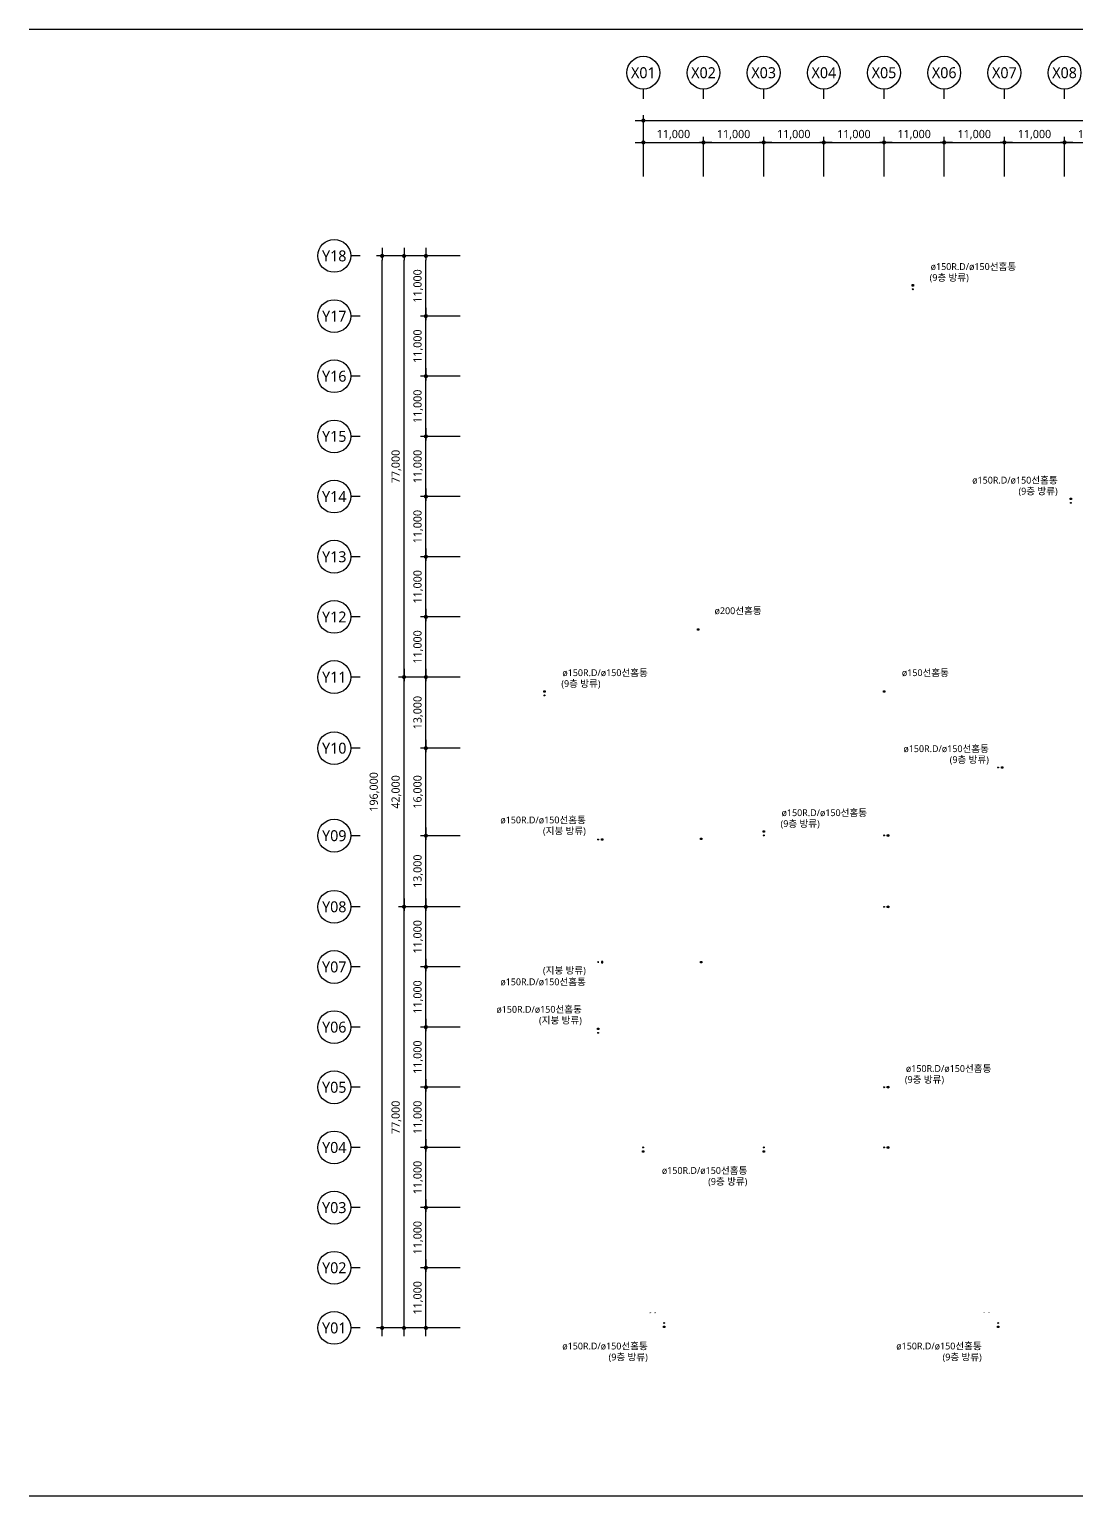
# Model space of a CAD drawing. Header units: millimetres. Extents: x 5104319 to 6731528, y 2502930 to 3039130.
# Drawn here: x 5944319 to 6135775, y 2502930 to 2771030 of the extents above; entities that cross this region are included whole.
import ezdxf
from ezdxf.enums import TextEntityAlignment as Align

# ---------------------------------------------------------------- set-up
doc = ezdxf.new("R2010")
doc.units = ezdxf.units.MM
doc.header["$PDMODE"] = 1
doc.linetypes.add('HID', pattern=[2.3, 1.5, -0.8])
doc.layers.get('Defpoints').update_dxf_attribs({"color": 140})
for name, color, linetype in [('0-오픈트랜치', 2, 'HID'), ('ARCH', 8, 'Continuous'), ('D-1', 6, 'Continuous'), ('D-2', 6, 'Continuous'), ('SYM', 253, 'Continuous')]:
    doc.layers.add(name, color=color, linetype=linetype)
for name, color, linetype, lineweight in [('A-AXIS-BUBL', 7, 'Continuous', 25), ('A-DIMS', 7, 'Continuous', 25), ('A-MKXS-TEXT1', 3, 'Continuous', 25), ('A-XXXX-TXT2', 3, 'Continuous', 25)]:
    doc.layers.add(name, color=color, linetype=linetype, lineweight=lineweight)
doc.styles.add('HY울릉도L', font='')
doc.styles.add('맑은 고딕', font='malgun.ttf')
doc.styles.add('맑은고딕', font='malgun.ttf')
doc.styles.get('HY울릉도L').set_extended_font_data('HYwulM')
doc.dimstyles.new('CDIM', dxfattribs={"dimtxt": 3, "dimasz": 1.5, "dimexe": 2, "dimexo": 1, "dimgap": 1, "dimtad": 1, "dimdec": 0, "dimrnd": 0.5, "dimzin": 0, "dimdsep": 32, "dimlunit": 6, "dimtxsty": 'HY울릉도L', "dimblk1": '_CIDOT', "dimblk2": '_CIDOT', "dimsah": 1, "dimcen": 5.5, "dimclrd": 2, "dimclre": 2, "dimclrt": 7, "dimadec": 0, "dimazin": 0, "dimtfac": 1, "dimtdec": 0, "dimtix": 1, "dimtmove": 2, "dimatfit": 1, "dimldrblk": '_CIDOT', "dimfxl": 1, "dimtolj": 1, "dimtzin": 0, "dimlwd": -1, "dimarcsym": 0})

# ---------------------------------------------------------------- blocks, each defined once
blk = doc.blocks.new('_CIDOT')
at = {"color": 0, "linetype": 'ByBlock'}
blk.add_line((2, 0), (-1, 0), dxfattribs=at)
at = {"color": 0, "linetype": 'ByBlock', "const_width": 0.5}
blk.add_lwpolyline([(-0.25, 0, 1), (0.25, 0, 1)], format="xyb", close=True, dxfattribs=at)
blk = doc.blocks.new('*D9')
at = {"layer": 'A-DIMS', "lineweight": -2, "transparency": 16777216}
for p, q in [((93193, 67121), (85943, 67121)), ((93193, 56121), (85943, 56121))]:
    blk.add_line(p, q, dxfattribs=at)
at = {"layer": 'A-DIMS', "transparency": 16777216}
blk.add_line((86943, 56871), (86943, 66371), dxfattribs=at)
at = {"layer": 'Defpoints', "color": 0, "transparency": 16777216}
for p in [(86943, 67121), (93693, 67121), (93693, 56121)]:
    blk.add_point(p, dxfattribs=at)
at = {"layer": 'A-DIMS', "transparency": 16777216, "xscale": 750, "yscale": 750, "zscale": 750}
for p, rotation in [((86943, 67121), 90), ((86943, 56121), 270)]:
    blk.add_blockref('_CIDOT', p, dxfattribs=dict(at, rotation=rotation))
at = {"layer": 'A-DIMS', "color": 3, "transparency": 16777216, "insert": (85538, 61621), "char_height": 1500, "attachment_point": 5, "rotation": 90, "style": '맑은고딕'}
blk.add_mtext('\\A1;11,000', dxfattribs=at)
blk = doc.blocks.new('*D10')
at = {"layer": 'A-DIMS', "lineweight": -2, "transparency": 16777216}
for p, q in [((93193, 78121), (85943, 78121)), ((93193, 67121), (85943, 67121))]:
    blk.add_line(p, q, dxfattribs=at)
at = {"layer": 'A-DIMS', "transparency": 16777216}
blk.add_line((86943, 67871), (86943, 77371), dxfattribs=at)
at = {"layer": 'Defpoints', "color": 0, "transparency": 16777216}
for p in [(86943, 78121), (93693, 78121), (93693, 67121)]:
    blk.add_point(p, dxfattribs=at)
at = {"layer": 'A-DIMS', "transparency": 16777216, "xscale": 750, "yscale": 750, "zscale": 750}
for p, rotation in [((86943, 78121), 90), ((86943, 67121), 270)]:
    blk.add_blockref('_CIDOT', p, dxfattribs=dict(at, rotation=rotation))
at = {"layer": 'A-DIMS', "color": 3, "transparency": 16777216, "insert": (85538, 72621), "char_height": 1500, "attachment_point": 5, "rotation": 90, "style": '맑은고딕'}
blk.add_mtext('\\A1;11,000', dxfattribs=at)
blk = doc.blocks.new('*D11')
at = {"layer": 'A-DIMS', "lineweight": -2, "transparency": 16777216}
for p, q in [((93193, 89121), (85943, 89121)), ((93193, 78121), (85943, 78121))]:
    blk.add_line(p, q, dxfattribs=at)
at = {"layer": 'A-DIMS', "transparency": 16777216}
blk.add_line((86943, 78871), (86943, 88371), dxfattribs=at)
at = {"layer": 'Defpoints', "color": 0, "transparency": 16777216}
for p in [(86943, 89121), (93693, 89121), (93693, 78121)]:
    blk.add_point(p, dxfattribs=at)
at = {"layer": 'A-DIMS', "transparency": 16777216, "xscale": 750, "yscale": 750, "zscale": 750}
for p, rotation in [((86943, 89121), 90), ((86943, 78121), 270)]:
    blk.add_blockref('_CIDOT', p, dxfattribs=dict(at, rotation=rotation))
at = {"layer": 'A-DIMS', "color": 3, "transparency": 16777216, "insert": (85538, 83621), "char_height": 1500, "attachment_point": 5, "rotation": 90, "style": '맑은고딕'}
blk.add_mtext('\\A1;11,000', dxfattribs=at)
blk = doc.blocks.new('*D12')
at = {"layer": 'A-DIMS', "lineweight": -2, "transparency": 16777216}
for p, q in [((93193, 100121), (85943, 100121)), ((93193, 89121), (85943, 89121))]:
    blk.add_line(p, q, dxfattribs=at)
at = {"layer": 'A-DIMS', "transparency": 16777216}
blk.add_line((86943, 89871), (86943, 99371), dxfattribs=at)
at = {"layer": 'Defpoints', "color": 0, "transparency": 16777216}
for p in [(86943, 100121), (93693, 100121), (93693, 89121)]:
    blk.add_point(p, dxfattribs=at)
at = {"layer": 'A-DIMS', "transparency": 16777216, "xscale": 750, "yscale": 750, "zscale": 750}
for p, rotation in [((86943, 100121), 90), ((86943, 89121), 270)]:
    blk.add_blockref('_CIDOT', p, dxfattribs=dict(at, rotation=rotation))
at = {"layer": 'A-DIMS', "color": 3, "transparency": 16777216, "insert": (85538, 94621), "char_height": 1500, "attachment_point": 5, "rotation": 90, "style": '맑은고딕'}
blk.add_mtext('\\A1;11,000', dxfattribs=at)
blk = doc.blocks.new('*D13')
at = {"layer": 'A-DIMS', "lineweight": -2, "transparency": 16777216}
for p, q in [((93193, 111121), (85943, 111121)), ((93193, 100121), (85943, 100121))]:
    blk.add_line(p, q, dxfattribs=at)
at = {"layer": 'A-DIMS', "transparency": 16777216}
blk.add_line((86943, 100871), (86943, 110371), dxfattribs=at)
at = {"layer": 'Defpoints', "color": 0, "transparency": 16777216}
for p in [(86943, 111121), (93693, 111121), (93693, 100121)]:
    blk.add_point(p, dxfattribs=at)
at = {"layer": 'A-DIMS', "transparency": 16777216, "xscale": 750, "yscale": 750, "zscale": 750}
for p, rotation in [((86943, 111121), 90), ((86943, 100121), 270)]:
    blk.add_blockref('_CIDOT', p, dxfattribs=dict(at, rotation=rotation))
at = {"layer": 'A-DIMS', "color": 3, "transparency": 16777216, "insert": (85538, 105621), "char_height": 1500, "attachment_point": 5, "rotation": 90, "style": '맑은고딕'}
blk.add_mtext('\\A1;11,000', dxfattribs=at)
blk = doc.blocks.new('*D14')
at = {"layer": 'A-DIMS', "lineweight": -2, "transparency": 16777216}
for p, q in [((93193, 122121), (85943, 122121)), ((93193, 111121), (85943, 111121))]:
    blk.add_line(p, q, dxfattribs=at)
at = {"layer": 'A-DIMS', "transparency": 16777216}
blk.add_line((86943, 111871), (86943, 121371), dxfattribs=at)
at = {"layer": 'Defpoints', "color": 0, "transparency": 16777216}
for p in [(86943, 122121), (93693, 122121), (93693, 111121)]:
    blk.add_point(p, dxfattribs=at)
at = {"layer": 'A-DIMS', "transparency": 16777216, "xscale": 750, "yscale": 750, "zscale": 750}
for p, rotation in [((86943, 122121), 90), ((86943, 111121), 270)]:
    blk.add_blockref('_CIDOT', p, dxfattribs=dict(at, rotation=rotation))
at = {"layer": 'A-DIMS', "color": 3, "transparency": 16777216, "insert": (85538, 116621), "char_height": 1500, "attachment_point": 5, "rotation": 90, "style": '맑은고딕'}
blk.add_mtext('\\A1;11,000', dxfattribs=at)
blk = doc.blocks.new('*D15')
at = {"layer": 'A-DIMS', "lineweight": -2, "transparency": 16777216}
for p, q in [((93193, 135121), (85943, 135121)), ((93193, 122121), (85943, 122121))]:
    blk.add_line(p, q, dxfattribs=at)
at = {"layer": 'A-DIMS', "transparency": 16777216}
blk.add_line((86943, 122871), (86943, 134371), dxfattribs=at)
at = {"layer": 'Defpoints', "color": 0, "transparency": 16777216}
for p in [(86943, 135121), (93693, 135121), (93693, 122121)]:
    blk.add_point(p, dxfattribs=at)
at = {"layer": 'A-DIMS', "transparency": 16777216, "xscale": 750, "yscale": 750, "zscale": 750}
for p, rotation in [((86943, 135121), 90), ((86943, 122121), 270)]:
    blk.add_blockref('_CIDOT', p, dxfattribs=dict(at, rotation=rotation))
at = {"layer": 'A-DIMS', "color": 3, "transparency": 16777216, "insert": (85538, 128621), "char_height": 1500, "attachment_point": 5, "rotation": 90, "style": '맑은고딕'}
blk.add_mtext('\\A1;13,000', dxfattribs=at)
blk = doc.blocks.new('*D16')
at = {"layer": 'A-DIMS', "lineweight": -2, "transparency": 16777216}
for p, q in [((93193, 151121), (85943, 151121)), ((93193, 135121), (85943, 135121))]:
    blk.add_line(p, q, dxfattribs=at)
at = {"layer": 'A-DIMS', "transparency": 16777216}
blk.add_line((86943, 135871), (86943, 150371), dxfattribs=at)
at = {"layer": 'Defpoints', "color": 0, "transparency": 16777216}
for p in [(86943, 151121), (93693, 151121), (93693, 135121)]:
    blk.add_point(p, dxfattribs=at)
at = {"layer": 'A-DIMS', "transparency": 16777216, "xscale": 750, "yscale": 750, "zscale": 750}
for p, rotation in [((86943, 151121), 90), ((86943, 135121), 270)]:
    blk.add_blockref('_CIDOT', p, dxfattribs=dict(at, rotation=rotation))
at = {"layer": 'A-DIMS', "color": 3, "transparency": 16777216, "insert": (85538, 143121), "char_height": 1500, "attachment_point": 5, "rotation": 90, "style": '맑은고딕'}
blk.add_mtext('\\A1;16,000', dxfattribs=at)
blk = doc.blocks.new('*D17')
at = {"layer": 'A-DIMS', "lineweight": -2, "transparency": 16777216}
for p, q in [((93193, 164121), (85943, 164121)), ((93193, 151121), (85943, 151121))]:
    blk.add_line(p, q, dxfattribs=at)
at = {"layer": 'A-DIMS', "transparency": 16777216}
blk.add_line((86943, 151871), (86943, 163371), dxfattribs=at)
at = {"layer": 'Defpoints', "color": 0, "transparency": 16777216}
for p in [(86943, 164121), (93693, 164121), (93693, 151121)]:
    blk.add_point(p, dxfattribs=at)
at = {"layer": 'A-DIMS', "transparency": 16777216, "xscale": 750, "yscale": 750, "zscale": 750}
for p, rotation in [((86943, 164121), 90), ((86943, 151121), 270)]:
    blk.add_blockref('_CIDOT', p, dxfattribs=dict(at, rotation=rotation))
at = {"layer": 'A-DIMS', "color": 3, "transparency": 16777216, "insert": (85538, 157621), "char_height": 1500, "attachment_point": 5, "rotation": 90, "style": '맑은고딕'}
blk.add_mtext('\\A1;13,000', dxfattribs=at)
blk = doc.blocks.new('*D18')
at = {"layer": 'A-DIMS', "lineweight": -2, "transparency": 16777216}
for p, q in [((93193, 175121), (85943, 175121)), ((93193, 164121), (85943, 164121))]:
    blk.add_line(p, q, dxfattribs=at)
at = {"layer": 'A-DIMS', "transparency": 16777216}
blk.add_line((86943, 164871), (86943, 174371), dxfattribs=at)
at = {"layer": 'Defpoints', "color": 0, "transparency": 16777216}
for p in [(86943, 175121), (93693, 175121), (93693, 164121)]:
    blk.add_point(p, dxfattribs=at)
at = {"layer": 'A-DIMS', "transparency": 16777216, "xscale": 750, "yscale": 750, "zscale": 750}
for p, rotation in [((86943, 175121), 90), ((86943, 164121), 270)]:
    blk.add_blockref('_CIDOT', p, dxfattribs=dict(at, rotation=rotation))
at = {"layer": 'A-DIMS', "color": 3, "transparency": 16777216, "insert": (85538, 169621), "char_height": 1500, "attachment_point": 5, "rotation": 90, "style": '맑은고딕'}
blk.add_mtext('\\A1;11,000', dxfattribs=at)
blk = doc.blocks.new('*D19')
at = {"layer": 'A-DIMS', "lineweight": -2, "transparency": 16777216}
for p, q in [((93193, 186121), (85943, 186121)), ((93193, 175121), (85943, 175121))]:
    blk.add_line(p, q, dxfattribs=at)
at = {"layer": 'A-DIMS', "transparency": 16777216}
blk.add_line((86943, 175871), (86943, 185371), dxfattribs=at)
at = {"layer": 'Defpoints', "color": 0, "transparency": 16777216}
for p in [(86943, 186121), (93693, 186121), (93693, 175121)]:
    blk.add_point(p, dxfattribs=at)
at = {"layer": 'A-DIMS', "transparency": 16777216, "xscale": 750, "yscale": 750, "zscale": 750}
for p, rotation in [((86943, 186121), 90), ((86943, 175121), 270)]:
    blk.add_blockref('_CIDOT', p, dxfattribs=dict(at, rotation=rotation))
at = {"layer": 'A-DIMS', "color": 3, "transparency": 16777216, "insert": (85538, 180621), "char_height": 1500, "attachment_point": 5, "rotation": 90, "style": '맑은고딕'}
blk.add_mtext('\\A1;11,000', dxfattribs=at)
blk = doc.blocks.new('*D20')
at = {"layer": 'A-DIMS', "lineweight": -2, "transparency": 16777216}
for p, q in [((93193, 197121), (85943, 197121)), ((93193, 186121), (85943, 186121))]:
    blk.add_line(p, q, dxfattribs=at)
at = {"layer": 'A-DIMS', "transparency": 16777216}
blk.add_line((86943, 186871), (86943, 196371), dxfattribs=at)
at = {"layer": 'Defpoints', "color": 0, "transparency": 16777216}
for p in [(86943, 197121), (93693, 197121), (93693, 186121)]:
    blk.add_point(p, dxfattribs=at)
at = {"layer": 'A-DIMS', "transparency": 16777216, "xscale": 750, "yscale": 750, "zscale": 750}
for p, rotation in [((86943, 197121), 90), ((86943, 186121), 270)]:
    blk.add_blockref('_CIDOT', p, dxfattribs=dict(at, rotation=rotation))
at = {"layer": 'A-DIMS', "color": 3, "transparency": 16777216, "insert": (85538, 191621), "char_height": 1500, "attachment_point": 5, "rotation": 90, "style": '맑은고딕'}
blk.add_mtext('\\A1;11,000', dxfattribs=at)
blk = doc.blocks.new('*D21')
at = {"layer": 'A-DIMS', "lineweight": -2, "transparency": 16777216}
for p, q in [((93193, 208121), (85943, 208121)), ((93193, 197121), (85943, 197121))]:
    blk.add_line(p, q, dxfattribs=at)
at = {"layer": 'A-DIMS', "transparency": 16777216}
blk.add_line((86943, 197871), (86943, 207371), dxfattribs=at)
at = {"layer": 'Defpoints', "color": 0, "transparency": 16777216}
for p in [(86943, 208121), (93693, 208121), (93693, 197121)]:
    blk.add_point(p, dxfattribs=at)
at = {"layer": 'A-DIMS', "transparency": 16777216, "xscale": 750, "yscale": 750, "zscale": 750}
for p, rotation in [((86943, 208121), 90), ((86943, 197121), 270)]:
    blk.add_blockref('_CIDOT', p, dxfattribs=dict(at, rotation=rotation))
at = {"layer": 'A-DIMS', "color": 3, "transparency": 16777216, "insert": (85538, 202621), "char_height": 1500, "attachment_point": 5, "rotation": 90, "style": '맑은고딕'}
blk.add_mtext('\\A1;11,000', dxfattribs=at)
blk = doc.blocks.new('*D22')
at = {"layer": 'A-DIMS', "lineweight": -2, "transparency": 16777216}
for p, q in [((93193, 219121), (85943, 219121)), ((93193, 208121), (85943, 208121))]:
    blk.add_line(p, q, dxfattribs=at)
at = {"layer": 'A-DIMS', "transparency": 16777216}
blk.add_line((86943, 208871), (86943, 218371), dxfattribs=at)
at = {"layer": 'Defpoints', "color": 0, "transparency": 16777216}
for p in [(86943, 219121), (93693, 219121), (93693, 208121)]:
    blk.add_point(p, dxfattribs=at)
at = {"layer": 'A-DIMS', "transparency": 16777216, "xscale": 750, "yscale": 750, "zscale": 750}
for p, rotation in [((86943, 219121), 90), ((86943, 208121), 270)]:
    blk.add_blockref('_CIDOT', p, dxfattribs=dict(at, rotation=rotation))
at = {"layer": 'A-DIMS', "color": 3, "transparency": 16777216, "insert": (85538, 213621), "char_height": 1500, "attachment_point": 5, "rotation": 90, "style": '맑은고딕'}
blk.add_mtext('\\A1;11,000', dxfattribs=at)
blk = doc.blocks.new('*D23')
at = {"layer": 'A-DIMS', "lineweight": -2, "transparency": 16777216}
for p, q in [((93193, 230121), (85943, 230121)), ((93193, 219121), (85943, 219121))]:
    blk.add_line(p, q, dxfattribs=at)
at = {"layer": 'A-DIMS', "transparency": 16777216}
blk.add_line((86943, 219871), (86943, 229371), dxfattribs=at)
at = {"layer": 'Defpoints', "color": 0, "transparency": 16777216}
for p in [(86943, 230121), (93693, 230121), (93693, 219121)]:
    blk.add_point(p, dxfattribs=at)
at = {"layer": 'A-DIMS', "transparency": 16777216, "xscale": 750, "yscale": 750, "zscale": 750}
for p, rotation in [((86943, 230121), 90), ((86943, 219121), 270)]:
    blk.add_blockref('_CIDOT', p, dxfattribs=dict(at, rotation=rotation))
at = {"layer": 'A-DIMS', "color": 3, "transparency": 16777216, "insert": (85538, 224621), "char_height": 1500, "attachment_point": 5, "rotation": 90, "style": '맑은고딕'}
blk.add_mtext('\\A1;11,000', dxfattribs=at)
blk = doc.blocks.new('*D24')
at = {"layer": 'A-DIMS', "lineweight": -2, "transparency": 16777216}
for p, q in [((93193, 241121), (85943, 241121)), ((93193, 230121), (85943, 230121))]:
    blk.add_line(p, q, dxfattribs=at)
at = {"layer": 'A-DIMS', "transparency": 16777216}
blk.add_line((86943, 230871), (86943, 240371), dxfattribs=at)
at = {"layer": 'Defpoints', "color": 0, "transparency": 16777216}
for p in [(86943, 241121), (93693, 241121), (93693, 230121)]:
    blk.add_point(p, dxfattribs=at)
at = {"layer": 'A-DIMS', "transparency": 16777216, "xscale": 750, "yscale": 750, "zscale": 750}
for p, rotation in [((86943, 241121), 90), ((86943, 230121), 270)]:
    blk.add_blockref('_CIDOT', p, dxfattribs=dict(at, rotation=rotation))
at = {"layer": 'A-DIMS', "color": 3, "transparency": 16777216, "insert": (85538, 235621), "char_height": 1500, "attachment_point": 5, "rotation": 90, "style": '맑은고딕'}
blk.add_mtext('\\A1;11,000', dxfattribs=at)
blk = doc.blocks.new('*D25')
at = {"layer": 'A-DIMS', "lineweight": -2, "transparency": 16777216}
for p, q in [((93193, 122121), (81943, 122121)), ((93193, 45121), (81943, 45121))]:
    blk.add_line(p, q, dxfattribs=at)
at = {"layer": 'A-DIMS', "transparency": 16777216}
blk.add_line((82943, 45871), (82943, 121371), dxfattribs=at)
at = {"layer": 'Defpoints', "color": 0, "transparency": 16777216}
for p in [(82943, 122121), (93693, 122121), (93693, 45121)]:
    blk.add_point(p, dxfattribs=at)
at = {"layer": 'A-DIMS', "transparency": 16777216, "xscale": 750, "yscale": 750, "zscale": 750}
for p, rotation in [((82943, 122121), 90), ((82943, 45121), 270)]:
    blk.add_blockref('_CIDOT', p, dxfattribs=dict(at, rotation=rotation))
at = {"layer": 'A-DIMS', "color": 3, "transparency": 16777216, "insert": (81542, 83621), "char_height": 1500, "attachment_point": 5, "rotation": 90, "style": '맑은고딕'}
blk.add_mtext('\\A1;77,000', dxfattribs=at)
blk = doc.blocks.new('*D26')
at = {"layer": 'A-DIMS', "lineweight": -2, "transparency": 16777216}
for p, q in [((93193, 241121), (77943, 241121)), ((93193, 45121), (77943, 45121))]:
    blk.add_line(p, q, dxfattribs=at)
at = {"layer": 'A-DIMS', "transparency": 16777216}
blk.add_line((78943, 45871), (78943, 240371), dxfattribs=at)
at = {"layer": 'Defpoints', "color": 0, "transparency": 16777216}
for p in [(78943, 241121), (93693, 241121), (93693, 45121)]:
    blk.add_point(p, dxfattribs=at)
at = {"layer": 'A-DIMS', "transparency": 16777216, "xscale": 750, "yscale": 750, "zscale": 750}
for p, rotation in [((78943, 241121), 90), ((78943, 45121), 270)]:
    blk.add_blockref('_CIDOT', p, dxfattribs=dict(at, rotation=rotation))
at = {"layer": 'A-DIMS', "color": 3, "transparency": 16777216, "insert": (77538, 143121), "char_height": 1500, "attachment_point": 5, "rotation": 90, "style": '맑은고딕'}
blk.add_mtext('\\A1;196,000', dxfattribs=at)
blk = doc.blocks.new('*D27')
at = {"layer": 'A-DIMS', "lineweight": -2, "transparency": 16777216}
for p, q in [((93193, 56121), (85943, 56121)), ((93193, 45121), (85943, 45121))]:
    blk.add_line(p, q, dxfattribs=at)
at = {"layer": 'A-DIMS', "transparency": 16777216}
blk.add_line((86943, 45871), (86943, 55371), dxfattribs=at)
at = {"layer": 'Defpoints', "color": 0, "transparency": 16777216}
for p in [(86943, 56121), (93693, 56121), (93693, 45121)]:
    blk.add_point(p, dxfattribs=at)
at = {"layer": 'A-DIMS', "transparency": 16777216, "xscale": 750, "yscale": 750, "zscale": 750}
for p, rotation in [((86943, 56121), 90), ((86943, 45121), 270)]:
    blk.add_blockref('_CIDOT', p, dxfattribs=dict(at, rotation=rotation))
at = {"layer": 'A-DIMS', "color": 3, "transparency": 16777216, "insert": (85538, 50621), "char_height": 1500, "attachment_point": 5, "rotation": 90, "style": '맑은고딕'}
blk.add_mtext('\\A1;11,000', dxfattribs=at)
blk = doc.blocks.new('*D28')
at = {"layer": 'A-DIMS', "lineweight": -2, "transparency": 16777216}
for p, q in [((93193, 164121), (81943, 164121)), ((93193, 122121), (81943, 122121))]:
    blk.add_line(p, q, dxfattribs=at)
at = {"layer": 'A-DIMS', "transparency": 16777216}
blk.add_line((82943, 122871), (82943, 163371), dxfattribs=at)
at = {"layer": 'Defpoints', "color": 0, "transparency": 16777216}
for p in [(82943, 164121), (93693, 164121), (93693, 122121)]:
    blk.add_point(p, dxfattribs=at)
at = {"layer": 'A-DIMS', "transparency": 16777216, "xscale": 750, "yscale": 750, "zscale": 750}
for p, rotation in [((82943, 164121), 90), ((82943, 122121), 270)]:
    blk.add_blockref('_CIDOT', p, dxfattribs=dict(at, rotation=rotation))
at = {"layer": 'A-DIMS', "color": 3, "transparency": 16777216, "insert": (81542, 143121), "char_height": 1500, "attachment_point": 5, "rotation": 90, "style": '맑은고딕'}
blk.add_mtext('\\A1;42,000', dxfattribs=at)
blk = doc.blocks.new('*D29')
at = {"layer": 'A-DIMS', "lineweight": -2, "transparency": 16777216}
for p, q in [((93193, 241121), (81943, 241121)), ((93193, 164121), (81943, 164121))]:
    blk.add_line(p, q, dxfattribs=at)
at = {"layer": 'A-DIMS', "transparency": 16777216}
blk.add_line((82943, 164871), (82943, 240371), dxfattribs=at)
at = {"layer": 'Defpoints', "color": 0, "transparency": 16777216}
for p in [(82943, 241121), (93693, 241121), (93693, 164121)]:
    blk.add_point(p, dxfattribs=at)
at = {"layer": 'A-DIMS', "transparency": 16777216, "xscale": 750, "yscale": 750, "zscale": 750}
for p, rotation in [((82943, 241121), 90), ((82943, 164121), 270)]:
    blk.add_blockref('_CIDOT', p, dxfattribs=dict(at, rotation=rotation))
at = {"layer": 'A-DIMS', "color": 3, "transparency": 16777216, "insert": (81542, 202621), "char_height": 1500, "attachment_point": 5, "rotation": 90, "style": '맑은고딕'}
blk.add_mtext('\\A1;77,000', dxfattribs=at)
blk = doc.blocks.new('*D30')
at = {"layer": 'A-DIMS', "lineweight": -2, "transparency": 16777216}
for p, q in [((148693, 255621), (148693, 262871)), ((159693, 255621), (159693, 262871))]:
    blk.add_line(p, q, dxfattribs=at)
at = {"layer": 'A-DIMS', "transparency": 16777216}
blk.add_line((149443, 261871), (158943, 261871), dxfattribs=at)
at = {"layer": 'Defpoints', "color": 0, "transparency": 16777216}
for p in [(159693, 261871), (148693, 255121), (159693, 255121)]:
    blk.add_point(p, dxfattribs=at)
at = {"layer": 'A-DIMS', "transparency": 16777216, "xscale": 750, "yscale": 750, "zscale": 750, "rotation": 180}
blk.add_blockref('_CIDOT', (148693, 261871), dxfattribs=at)
at = {"layer": 'A-DIMS', "transparency": 16777216, "xscale": 750, "yscale": 750, "zscale": 750}
blk.add_blockref('_CIDOT', (159693, 261871), dxfattribs=at)
at = {"layer": 'A-DIMS', "color": 3, "transparency": 16777216, "insert": (154193, 263275), "char_height": 1500, "attachment_point": 5, "style": '맑은고딕'}
blk.add_mtext('\\A1;11,000', dxfattribs=at)
blk = doc.blocks.new('*D31')
at = {"layer": 'A-DIMS', "lineweight": -2, "transparency": 16777216}
for p, q in [((159693, 255621), (159693, 262871)), ((170693, 255621), (170693, 262871))]:
    blk.add_line(p, q, dxfattribs=at)
at = {"layer": 'A-DIMS', "transparency": 16777216}
blk.add_line((160443, 261871), (169943, 261871), dxfattribs=at)
at = {"layer": 'Defpoints', "color": 0, "transparency": 16777216}
for p in [(170693, 261871), (159693, 255121), (170693, 255121)]:
    blk.add_point(p, dxfattribs=at)
at = {"layer": 'A-DIMS', "transparency": 16777216, "xscale": 750, "yscale": 750, "zscale": 750, "rotation": 180}
blk.add_blockref('_CIDOT', (159693, 261871), dxfattribs=at)
at = {"layer": 'A-DIMS', "transparency": 16777216, "xscale": 750, "yscale": 750, "zscale": 750}
blk.add_blockref('_CIDOT', (170693, 261871), dxfattribs=at)
at = {"layer": 'A-DIMS', "color": 3, "transparency": 16777216, "insert": (165193, 263275), "char_height": 1500, "attachment_point": 5, "style": '맑은고딕'}
blk.add_mtext('\\A1;11,000', dxfattribs=at)
blk = doc.blocks.new('*D32')
at = {"layer": 'A-DIMS', "lineweight": -2, "transparency": 16777216}
for p, q in [((170693, 255621), (170693, 262871)), ((181693, 255621), (181693, 262871))]:
    blk.add_line(p, q, dxfattribs=at)
at = {"layer": 'A-DIMS', "transparency": 16777216}
blk.add_line((171443, 261871), (180943, 261871), dxfattribs=at)
at = {"layer": 'Defpoints', "color": 0, "transparency": 16777216}
for p in [(181693, 261871), (170693, 255121), (181693, 255121)]:
    blk.add_point(p, dxfattribs=at)
at = {"layer": 'A-DIMS', "transparency": 16777216, "xscale": 750, "yscale": 750, "zscale": 750, "rotation": 180}
blk.add_blockref('_CIDOT', (170693, 261871), dxfattribs=at)
at = {"layer": 'A-DIMS', "transparency": 16777216, "xscale": 750, "yscale": 750, "zscale": 750}
blk.add_blockref('_CIDOT', (181693, 261871), dxfattribs=at)
at = {"layer": 'A-DIMS', "color": 3, "transparency": 16777216, "insert": (176193, 263275), "char_height": 1500, "attachment_point": 5, "style": '맑은고딕'}
blk.add_mtext('\\A1;11,000', dxfattribs=at)
blk = doc.blocks.new('*D33')
at = {"layer": 'A-DIMS', "lineweight": -2, "transparency": 16777216}
for p, q in [((181693, 255621), (181693, 262871)), ((192693, 255621), (192693, 262871))]:
    blk.add_line(p, q, dxfattribs=at)
at = {"layer": 'A-DIMS', "transparency": 16777216}
blk.add_line((182443, 261871), (191943, 261871), dxfattribs=at)
at = {"layer": 'Defpoints', "color": 0, "transparency": 16777216}
for p in [(192693, 261871), (181693, 255121), (192693, 255121)]:
    blk.add_point(p, dxfattribs=at)
at = {"layer": 'A-DIMS', "transparency": 16777216, "xscale": 750, "yscale": 750, "zscale": 750, "rotation": 180}
blk.add_blockref('_CIDOT', (181693, 261871), dxfattribs=at)
at = {"layer": 'A-DIMS', "transparency": 16777216, "xscale": 750, "yscale": 750, "zscale": 750}
blk.add_blockref('_CIDOT', (192693, 261871), dxfattribs=at)
at = {"layer": 'A-DIMS', "color": 3, "transparency": 16777216, "insert": (187193, 263275), "char_height": 1500, "attachment_point": 5, "style": '맑은고딕'}
blk.add_mtext('\\A1;11,000', dxfattribs=at)
blk = doc.blocks.new('*D34')
at = {"layer": 'A-DIMS', "lineweight": -2, "transparency": 16777216}
for p, q in [((192693, 255621), (192693, 262871)), ((203693, 255621), (203693, 262871))]:
    blk.add_line(p, q, dxfattribs=at)
at = {"layer": 'A-DIMS', "transparency": 16777216}
blk.add_line((193443, 261871), (202943, 261871), dxfattribs=at)
at = {"layer": 'Defpoints', "color": 0, "transparency": 16777216}
for p in [(203693, 261871), (192693, 255121), (203693, 255121)]:
    blk.add_point(p, dxfattribs=at)
at = {"layer": 'A-DIMS', "transparency": 16777216, "xscale": 750, "yscale": 750, "zscale": 750, "rotation": 180}
blk.add_blockref('_CIDOT', (192693, 261871), dxfattribs=at)
at = {"layer": 'A-DIMS', "transparency": 16777216, "xscale": 750, "yscale": 750, "zscale": 750}
blk.add_blockref('_CIDOT', (203693, 261871), dxfattribs=at)
at = {"layer": 'A-DIMS', "color": 3, "transparency": 16777216, "insert": (198193, 263275), "char_height": 1500, "attachment_point": 5, "style": '맑은고딕'}
blk.add_mtext('\\A1;11,000', dxfattribs=at)
blk = doc.blocks.new('*D35')
at = {"layer": 'A-DIMS', "lineweight": -2, "transparency": 16777216}
for p, q in [((203693, 255621), (203693, 262871)), ((214693, 255621), (214693, 262871))]:
    blk.add_line(p, q, dxfattribs=at)
at = {"layer": 'A-DIMS', "transparency": 16777216}
blk.add_line((204443, 261871), (213943, 261871), dxfattribs=at)
at = {"layer": 'Defpoints', "color": 0, "transparency": 16777216}
for p in [(214693, 261871), (203693, 255121), (214693, 255121)]:
    blk.add_point(p, dxfattribs=at)
at = {"layer": 'A-DIMS', "transparency": 16777216, "xscale": 750, "yscale": 750, "zscale": 750, "rotation": 180}
blk.add_blockref('_CIDOT', (203693, 261871), dxfattribs=at)
at = {"layer": 'A-DIMS', "transparency": 16777216, "xscale": 750, "yscale": 750, "zscale": 750}
blk.add_blockref('_CIDOT', (214693, 261871), dxfattribs=at)
at = {"layer": 'A-DIMS', "color": 3, "transparency": 16777216, "insert": (209193, 263275), "char_height": 1500, "attachment_point": 5, "style": '맑은고딕'}
blk.add_mtext('\\A1;11,000', dxfattribs=at)
blk = doc.blocks.new('*D43')
at = {"layer": 'A-DIMS', "lineweight": -2, "transparency": 16777216}
for p, q in [((126693, 255621), (126693, 266871)), ((302693, 255621), (302693, 266871))]:
    blk.add_line(p, q, dxfattribs=at)
at = {"layer": 'A-DIMS', "transparency": 16777216}
blk.add_line((127443, 265871), (301943, 265871), dxfattribs=at)
at = {"layer": 'Defpoints', "color": 0, "transparency": 16777216}
for p in [(302693, 265871), (126693, 255121), (302693, 255121)]:
    blk.add_point(p, dxfattribs=at)
at = {"layer": 'A-DIMS', "transparency": 16777216, "xscale": 750, "yscale": 750, "zscale": 750, "rotation": 180}
blk.add_blockref('_CIDOT', (126693, 265871), dxfattribs=at)
at = {"layer": 'A-DIMS', "transparency": 16777216, "xscale": 750, "yscale": 750, "zscale": 750}
blk.add_blockref('_CIDOT', (302693, 265871), dxfattribs=at)
at = {"layer": 'A-DIMS', "color": 3, "transparency": 16777216, "insert": (214693, 267275), "char_height": 1500, "attachment_point": 5, "style": '맑은고딕'}
blk.add_mtext('\\A1;176,000', dxfattribs=at)
blk = doc.blocks.new('*D45')
at = {"layer": 'A-DIMS', "lineweight": -2, "transparency": 16777216}
for p, q in [((126693, 255621), (126693, 262871)), ((137693, 255621), (137693, 262871))]:
    blk.add_line(p, q, dxfattribs=at)
at = {"layer": 'A-DIMS', "transparency": 16777216}
blk.add_line((127443, 261871), (136943, 261871), dxfattribs=at)
at = {"layer": 'Defpoints', "color": 0, "transparency": 16777216}
for p in [(137693, 261871), (126693, 255121), (137693, 255121)]:
    blk.add_point(p, dxfattribs=at)
at = {"layer": 'A-DIMS', "transparency": 16777216, "xscale": 750, "yscale": 750, "zscale": 750, "rotation": 180}
blk.add_blockref('_CIDOT', (126693, 261871), dxfattribs=at)
at = {"layer": 'A-DIMS', "transparency": 16777216, "xscale": 750, "yscale": 750, "zscale": 750}
blk.add_blockref('_CIDOT', (137693, 261871), dxfattribs=at)
at = {"layer": 'A-DIMS', "color": 3, "transparency": 16777216, "insert": (132193, 263275), "char_height": 1500, "attachment_point": 5, "style": '맑은고딕'}
blk.add_mtext('\\A1;11,000', dxfattribs=at)
blk = doc.blocks.new('*D46')
at = {"layer": 'A-DIMS', "lineweight": -2, "transparency": 16777216}
for p, q in [((137693, 255621), (137693, 262871)), ((148693, 255621), (148693, 262871))]:
    blk.add_line(p, q, dxfattribs=at)
at = {"layer": 'A-DIMS', "transparency": 16777216}
blk.add_line((138443, 261871), (147943, 261871), dxfattribs=at)
at = {"layer": 'Defpoints', "color": 0, "transparency": 16777216}
for p in [(148693, 261871), (137693, 255121), (148693, 255121)]:
    blk.add_point(p, dxfattribs=at)
at = {"layer": 'A-DIMS', "transparency": 16777216, "xscale": 750, "yscale": 750, "zscale": 750, "rotation": 180}
blk.add_blockref('_CIDOT', (137693, 261871), dxfattribs=at)
at = {"layer": 'A-DIMS', "transparency": 16777216, "xscale": 750, "yscale": 750, "zscale": 750}
blk.add_blockref('_CIDOT', (148693, 261871), dxfattribs=at)
at = {"layer": 'A-DIMS', "color": 3, "transparency": 16777216, "insert": (143193, 263275), "char_height": 1500, "attachment_point": 5, "style": '맑은고딕'}
blk.add_mtext('\\A1;11,000', dxfattribs=at)
blk = doc.blocks.new('상자')
at = {"layer": 'D-1'}
for p, q in [((6041333, 124773), (6041693, 124773)), ((6042773, 126213), (6042773, 125853)), ((6042773, 123693), (6042773, 123333)), ((6043853, 124773), (6044213, 124773))]:
    blk.add_line(p, q, dxfattribs=at)
at = {"layer": 'D-1', "ltscale": 0.6}
blk.add_lwpolyline([(6041333, 126213), (6044213, 126213), (6044213, 123333), (6041333, 123333)], close=True, dxfattribs=at)
for points in [[(6044213, 126213), (6041333, 123333)], [(6041333, 126213), (6044213, 123333)]]:
    blk.add_lwpolyline(points, dxfattribs=at)
blk.add_circle((6042773, 124773), 1080, dxfattribs=at)
at = {"layer": 'Defpoints'}
blk.add_circle((6042773, 124773), 1200, dxfattribs=at)
at = {"layer": 'SYM', "ltscale": 0.6}
blk.add_circle((6042773, 124773), 1080, dxfattribs=at)
blk = doc.blocks.new('A$C144A12A0')
at = {"layer": 'D-2'}
h = blk.add_hatch(color=256, dxfattribs=at)
h.dxf.hatch_style = 1
edge = h.paths.add_edge_path()
edge.add_arc((1200, 1200), 1200, 0, 360)
for p, q in [((-240, 1200), (2640, 1200)), ((1200, -240), (1200, 2640))]:
    blk.add_line(p, q, dxfattribs=at)
at = {"layer": 'Defpoints'}
blk.add_circle((1200, 1200), 1200, dxfattribs=at)
blk = doc.blocks.new('DIM(210222)')
for p, q in [((126693, 269870.6), (126693, 271620.6)), ((137693, 269870.6), (137693, 271620.6)), ((148693, 269870.6), (148693, 271620.6)), ((159693, 269870.6), (159693, 271620.6)), ((170693, 269870.6), (170693, 271620.6)), ((181693, 269870.6), (181693, 271620.6)), ((192693, 269870.6), (192693, 271620.6)), ((203693, 269870.6), (203693, 271620.6)), ((74943, 241120.6), (73193, 241120.6)), ((74943, 230120.6), (73193, 230120.6)), ((74943, 219120.6), (73193, 219120.6)), ((74943, 208120.6), (73193, 208120.6)), ((74943, 197120.6), (73193, 197120.6)), ((74943, 186120.6), (73193, 186120.6)), ((74943, 175120.6), (73193, 175120.6)), ((74943, 164120.6), (73193, 164120.6)), ((74943, 151120.6), (73193, 151120.6)), ((74943, 135120.6), (73193, 135120.6)), ((74943, 122120.6), (73193, 122120.6)), ((74943, 111120.6), (73193, 111120.6)), ((74943, 100120.6), (73193, 100120.6)), ((74943, 89120.6), (73193, 89120.6)), ((74943, 78120.6), (73193, 78120.6)), ((74943, 67120.6), (73193, 67120.6)), ((74943, 56120.6), (73193, 56120.6)), ((74943, 45120.6), (73193, 45120.6))]:
    blk.add_line(p, q)
at = {"layer": 'A-AXIS-BUBL', "ltscale": 0.2}
for centre in [(126693, 274620.6), (137693, 274620.6), (148693, 274620.6), (159693, 274620.6), (170693, 274620.6), (181693, 274620.6), (192693, 274620.6), (203693, 274620.6), (70193, 241120.6), (70193, 230120.6), (70193, 219120.6), (70193, 208120.6), (70193, 197120.6), (70193, 186120.6), (70193, 175120.6), (70193, 164120.6), (70193, 151120.6), (70193, 135120.6), (70193, 122120.6), (70193, 111120.6), (70193, 100120.6), (70193, 89120.6), (70193, 78120.6), (70193, 67120.6), (70193, 56120.6), (70193, 45120.6)]:
    blk.add_circle(centre, 3000, dxfattribs=at)
at = {"layer": 'A-XXXX-TXT2', "ltscale": 0.2, "style": '맑은고딕'}
for s, p in [('X01', (126693, 274620.6)), ('X02', (137693, 274620.6)), ('X03', (148693, 274620.6)), ('X04', (159693, 274620.6)), ('X05', (170693, 274620.6)), ('X06', (181693, 274620.6)), ('X07', (192693, 274620.6)), ('X08', (203693, 274620.6)), ('Y18', (70193, 241120.6)), ('Y17', (70193, 230120.6)), ('Y16', (70193, 219120.6)), ('Y15', (70193, 208120.6)), ('Y14', (70193, 197120.6)), ('Y13', (70193, 186120.6)), ('Y12', (70193, 175120.6)), ('Y11', (70193, 164120.6)), ('Y10', (70193, 151120.6)), ('Y09', (70193, 135120.6)), ('Y08', (70193, 122120.6)), ('Y07', (70193, 111120.6)), ('Y06', (70193, 100120.6)), ('Y05', (70193, 89120.6)), ('Y04', (70193, 78120.6)), ('Y03', (70193, 67120.6)), ('Y02', (70193, 56120.6)), ('Y01', (70193, 45120.6))]:
    blk.add_text(s, height=2000, dxfattribs=at).set_placement(p, align=Align.MIDDLE)
at = {"layer": 'A-DIMS'}
for p1, p2, distance, picture, middle in [((126693, 255120.6), (302693, 255120.6), 10750, '*D43', (214693, 267275.5)), ((126693, 255120.6), (137693, 255120.6), 6750, '*D45', (132193, 263275.5)), ((137693, 255120.6), (148693, 255120.6), 6750, '*D46', (143193, 263275.5)), ((148693, 255120.6), (159693, 255120.6), 6750, '*D30', (154193, 263275.5)), ((159693, 255120.6), (170693, 255120.6), 6750, '*D31', (165193, 263275.5)), ((170693, 255120.6), (181693, 255120.6), 6750, '*D32', (176193, 263275.5)), ((181693, 255120.6), (192693, 255120.6), 6750, '*D33', (187193, 263275.5)), ((192693, 255120.6), (203693, 255120.6), 6750, '*D34', (198193, 263275.5)), ((203693, 255120.6), (214693, 255120.6), 6750, '*D35', (209193, 263275.5)), ((93693, 45120.6), (93693, 241120.6), 14750, '*D26', (77538.1, 143120.6)), ((93693, 164120.6), (93693, 241120.6), 10750, '*D29', (81542.2, 202620.6)), ((93693, 230120.6), (93693, 241120.6), 6750, '*D24', (85538.1, 235620.6)), ((93693, 219120.6), (93693, 230120.6), 6750, '*D23', (85538.1, 224620.6)), ((93693, 208120.6), (93693, 219120.6), 6750, '*D22', (85538.1, 213620.6)), ((93693, 197120.6), (93693, 208120.6), 6750, '*D21', (85538.1, 202620.6)), ((93693, 186120.6), (93693, 197120.6), 6750, '*D20', (85538.1, 191620.6)), ((93693, 175120.6), (93693, 186120.6), 6750, '*D19', (85538.1, 180620.6)), ((93693, 164120.6), (93693, 175120.6), 6750, '*D18', (85538.1, 169620.6)), ((93693, 122120.6), (93693, 164120.6), 10750, '*D28', (81542.2, 143120.6)), ((93693, 151120.6), (93693, 164120.6), 6750, '*D17', (85538.1, 157620.6)), ((93693, 135120.6), (93693, 151120.6), 6750, '*D16', (85538.1, 143120.6)), ((93693, 122120.6), (93693, 135120.6), 6750, '*D15', (85538.1, 128620.6)), ((93693, 45120.6), (93693, 122120.6), 10750, '*D25', (81542.2, 83620.6)), ((93693, 111120.6), (93693, 122120.6), 6750, '*D14', (85538.1, 116620.6)), ((93693, 100120.6), (93693, 111120.6), 6750, '*D13', (85538.1, 105620.6)), ((93693, 89120.6), (93693, 100120.6), 6750, '*D12', (85538.1, 94620.6)), ((93693, 78120.6), (93693, 89120.6), 6750, '*D11', (85538.1, 83620.6)), ((93693, 67120.6), (93693, 78120.6), 6750, '*D10', (85538.1, 72620.6)), ((93693, 56120.6), (93693, 67120.6), 6750, '*D9', (85538.1, 61620.6)), ((93693, 45120.6), (93693, 56120.6), 6750, '*D27', (85538.1, 50620.6))]:
    dim = blk.add_aligned_dim(p1=p1, p2=p2, distance=distance, dimstyle='CDIM', override={"dimscale": 500, "dimtxsty": '맑은고딕', "dimclrd": 256, "dimclre": 256, "dimclrt": 3}, dxfattribs=at)
    dim.commit()
    dim.dimension.update_dxf_attribs({"geometry": picture, "text_midpoint": middle})

msp = doc.modelspace()

# ---------------------------------------------------------------- linework, layer by layer
for p, q in [((5944319, 2771030), (6663069, 2771030)), ((5944319, 2502930), (6663069, 2502930))]:
    msp.add_line(p, q)
for points in [[(6105812, 2724226, 0, 500, 0), (6105812, 2725726, 0, 0, 0), (6105812, 2727853, 0, 0, 0), (6108268, 2727853, 0, 0, 0)], [(6134712, 2685176, 0, 500, 0), (6134712, 2686676, 0, 0, 0), (6134712, 2688803, 0, 0, 0), (6132255, 2688803, 0, 0, 0)], [(6066585, 2661300, 0, 500, 0), (6066585, 2662800, 0, 0, 0), (6066585, 2664927, 0, 0, 0), (6069041, 2664927, 0, 0, 0)], [(6038487, 2649976, 0, 500, 0), (6038487, 2651476, 0, 0, 0), (6038487, 2653603, 0, 0, 0), (6040943, 2653603, 0, 0, 0)], [(6100587, 2649976, 0, 500, 0), (6100587, 2651476, 0, 0, 0), (6100587, 2653603, 0, 0, 0), (6103043, 2653603, 0, 0, 0)], [(6122137, 2636076, 0, 500, 0), (6122137, 2637576, 0, 0, 0), (6122137, 2639703, 0, 0, 0), (6119680, 2639703, 0, 0, 0)], [(6078562, 2624376, 0, 500, 0), (6078562, 2625876, 0, 0, 0), (6078562, 2628003, 0, 0, 0), (6081018, 2628003, 0, 0, 0)], [(6049037, 2622901, 0, 500, 0), (6049037, 2624401, 0, 0, 0), (6049037, 2626528, 0, 0, 0), (6046580, 2626528, 0, 0, 0)], [(6049037, 2600501, 0, 500, 0), (6049037, 2599001, 0, 0, 0), (6049037, 2596873, 0, 0, 0), (6046580, 2596873, 0, 0, 0)], [(6048312, 2588276, 0, 500, 0), (6048312, 2589776, 0, 0, 0), (6048312, 2591903, 0, 0, 0), (6045855, 2591903, 0, 0, 0)], [(6101287, 2577601, 0, 500, 0), (6101287, 2579101, 0, 0, 0), (6101287, 2581228, 0, 0, 0), (6103743, 2581228, 0, 0, 0)], [(6078562, 2565876, 0, 500, 0), (6078562, 2564376, 0, 0, 0), (6078562, 2562248, 0, 0, 0), (6076105, 2562248, 0, 0, 0)], [(6060362, 2533776, 0, 500, 0), (6060362, 2532276, 0, 0, 0), (6060362, 2530148, 0, 0, 0), (6057905, 2530148, 0, 0, 0)], [(6121412, 2533776, 0, 500, 0), (6121412, 2532276, 0, 0, 0), (6121412, 2530148, 0, 0, 0), (6118955, 2530148, 0, 0, 0)]]:
    msp.add_lwpolyline(points, format="xyseb")
at = {"layer": '0-오픈트랜치', "ltscale": 50}
for points in [[(6105812, 2724101, 0, 125, 0), (6105812, 2723897, 0, 0, 0), (6105812, 2723501, 0, 0, 0), (6105812, 2723501, 0, 0, 0)], [(6134712, 2685051, 0, 125, 0), (6134712, 2684847, 0, 0, 0), (6134712, 2684451, 0, 0, 0), (6134712, 2684451, 0, 0, 0)], [(6066485, 2661300, 0, 250, 0), (6066077, 2661300, 0, 0, 0), (6064986, 2661300, 0, 0, 0), (6064986, 2661300, 0, 0, 0)], [(6122012, 2636076, 0, 125, 0), (6121808, 2636076, 0, 0, 0), (6121412, 2636076, 0, 0, 0), (6121412, 2636076, 0, 0, 0)], [(6048912, 2622901, 0, 125, 0), (6048708, 2622901, 0, 0, 0), (6048312, 2622901, 0, 0, 0), (6048312, 2622901, 0, 0, 0)], [(6078562, 2624251, 0, 125, 0), (6078562, 2624047, 0, 0, 0), (6078562, 2623651, 0, 0, 0), (6078562, 2623651, 0, 0, 0)], [(6101162, 2623651, 0, 125, 0), (6100958, 2623651, 0, 0, 0), (6100562, 2623651, 0, 0, 0), (6100562, 2623651, 0, 0, 0)], [(6101162, 2610601, 0, 125, 0), (6100958, 2610601, 0, 0, 0), (6100562, 2610601, 0, 0, 0), (6100562, 2610601, 0, 0, 0)], [(6048912, 2600501, 0, 125, 0), (6048708, 2600501, 0, 0, 0), (6048312, 2600501, 0, 0, 0), (6048312, 2600501, 0, 0, 0)], [(6048312, 2588151, 0, 125, 0), (6048312, 2587947, 0, 0, 0), (6048312, 2587551, 0, 0, 0), (6048312, 2587551, 0, 0, 0)], [(6101162, 2577601, 0, 125, 0), (6100958, 2577601, 0, 0, 0), (6100562, 2577601, 0, 0, 0), (6100562, 2577601, 0, 0, 0)], [(6056512, 2566001, 0, 125, 0), (6056512, 2566204, 0, 0, 0), (6056512, 2566601, 0, 0, 0), (6056512, 2566601, 0, 0, 0)], [(6078562, 2566001, 0, 125, 0), (6078562, 2566204, 0, 0, 0), (6078562, 2566601, 0, 0, 0), (6078562, 2566601, 0, 0, 0)], [(6101162, 2566601, 0, 125, 0), (6100958, 2566601, 0, 0, 0), (6100562, 2566601, 0, 0, 0), (6100562, 2566601, 0, 0, 0)], [(6060362, 2533901, 0, 125, 0), (6060362, 2534104, 0, 0, 0), (6060362, 2534501, 0, 0, 0), (6060362, 2534501, 0, 0, 0)], [(6121412, 2533901, 0, 125, 0), (6121412, 2534104, 0, 0, 0), (6121412, 2534501, 0, 0, 0), (6121412, 2534501, 0, 0, 0)]]:
    msp.add_lwpolyline(points, format="xyseb", dxfattribs=at)

# ---------------------------------------------------------------- block references
msp.add_blockref('DIM(210222)', (5929869, 2488480))
at = {"layer": 'D-1', "ltscale": 0.6}
for p, xscale, yscale, zscale in [((5581266, 2713395), 0.08680555554309095, 0.08680555554309095, 0.08680555554309095), ((5610166, 2674345), 0.08680555554309095, 0.08680555554309095, 0.08680555554309095), ((5646948, 2652636), 0.06944444443673639, 0.06944444443673639, 0.06944444443673639), ((5513941, 2639145), 0.08680555554309095, 0.08680555554309095, 0.08680555554309095), ((5576041, 2639145), 0.08680555554309095, 0.08680555554309095, 0.08680555554309095), ((5597591, 2625245), 0.08680555554309095, 0.08680555554309095, 0.08680555554309095), ((5524491, 2612070), 0.08680555554309095, 0.08680555554309095, 0.08680555554309095), ((5542591, 2612220), 0.08680555554309095, 0.08680555554309095, 0.08680555554309095), ((5554016, 2613545), 0.08680555554309095, 0.08680555554309095, 0.08680555554309095), ((5576741, 2612820), 0.08680555554309095, 0.08680555554309095, 0.08680555554309095), ((5576741, 2599770), 0.08680555554309095, 0.08680555554309095, 0.08680555554309095), ((5542591, 2589670), 0.08680555554309095, 0.08680555554309095, 0.08680555554309095), ((5523766, 2577445), 0.08680555554309095, 0.08680555554309095, 0.08680555554309095), ((5576741, 2566770), 0.08680555554309095, 0.08680555554309095, 0.08680555554309095), ((5531966, 2555045), 0.08680555554309095, 0.08680555554309095, 0.08680555554309095), ((5554016, 2555045), 0.08680555554309095, 0.08680555554309095, 0.08680555554309095), ((5576741, 2555770), 0.08680555554309095, 0.08680555554309095, 0.08680555554309095), ((5535816, 2522945), 0.08680555554309095, 0.08680555554309095, 0.08680555554309095), ((5596866, 2522945), 0.08680555554309095, 0.08680555554309095, 0.08680555554309095)]:
    msp.add_blockref('상자', p, dxfattribs=dict(at, xscale=xscale, yscale=yscale, zscale=zscale))
at = {"layer": 'D-1', "ltscale": 0.6, "xscale": -0.08680555554309095, "yscale": 0.08680555554309095, "zscale": 0.08680555554309095, "rotation": 180}
msp.add_blockref('상자', (5524491, 2611332), dxfattribs=at)
at = {"layer": 'D-2', "ltscale": 0.6, "xscale": 0.06678539626001781, "yscale": 0.06678539626001781, "zscale": 0.06678539626001781}
for p in [(6105732, 2723421), (6134632, 2684371), (6038407, 2649171), (6121332, 2635996), (6048232, 2622821), (6078482, 2623571), (6100482, 2623571), (6100482, 2610521), (6048232, 2587471), (6100482, 2577521), (6056432, 2566521), (6078482, 2566521), (6100482, 2566521), (6060282, 2534421), (6121332, 2534421)]:
    msp.add_blockref('A$C144A12A0', p, dxfattribs=at)
at = {"layer": 'D-2', "ltscale": 0.6, "xscale": -0.06678539626001781, "yscale": 0.06678539626001781, "zscale": 0.06678539626001781, "rotation": 180}
msp.add_blockref('A$C144A12A0', (6048232, 2600581), dxfattribs=at)

# ---------------------------------------------------------------- texts
at = {"layer": 'A-MKXS-TEXT1', "style": '맑은고딕'}
for s, p in [('ø150R.D/ø150선홈통', (6124710, 2727653)), ('(9층 방류)', (6116059, 2725649)), ('ø150R.D/ø150선홈통', (6132306, 2688603)), ('(9층 방류)', (6132306, 2686599)), ('ø200선홈통', (6078190, 2664727)), ('ø150R.D/ø150선홈통', (6057385, 2653403)), ('ø150선홈통', (6112427, 2653403)), ('(9층 방류)', (6048734, 2651399)), ('ø150R.D/ø150선홈통', (6119731, 2639503)), ('(9층 방류)', (6119731, 2637499)), ('ø150R.D/ø150선홈통', (6097460, 2627803)), ('ø150R.D/ø150선홈통', (6046051, 2626476)), ('(지붕 방류)', (6046051, 2624472)), ('(9층 방류)', (6088809, 2625799)), ('(지붕 방류)', (6046051, 2598978)), ('ø150R.D/ø150선홈통', (6046051, 2596878)), ('ø150R.D/ø150선홈통', (6045326, 2591851)), ('(지붕 방류)', (6045326, 2589847)), ('ø150R.D/ø150선홈통', (6120185, 2581028)), ('(9층 방류)', (6111534, 2579024)), ('ø150R.D/ø150선홈통', (6075576, 2562388)), ('(9층 방류)', (6075576, 2560383)), ('ø150R.D/ø150선홈통', (6057376, 2530288)), ('ø150R.D/ø150선홈통', (6118426, 2530288)), ('(9층 방류)', (6057376, 2528283)), ('(9층 방류)', (6118426, 2528283))]:
    msp.add_text(s, height=1250, dxfattribs=at).set_placement(p, align=Align.MIDDLE_RIGHT)
at = {"layer": 'ARCH', "ltscale": 100, "style": '맑은 고딕'}
for p in [(6057854, 2536396), (6058708, 2536396), (6118917, 2536404), (6119764, 2536404)]:
    msp.add_text('ST', height=200, dxfattribs=at).set_placement(p, align=Align.MIDDLE_CENTER)

doc.saveas('drawing.dxf')
